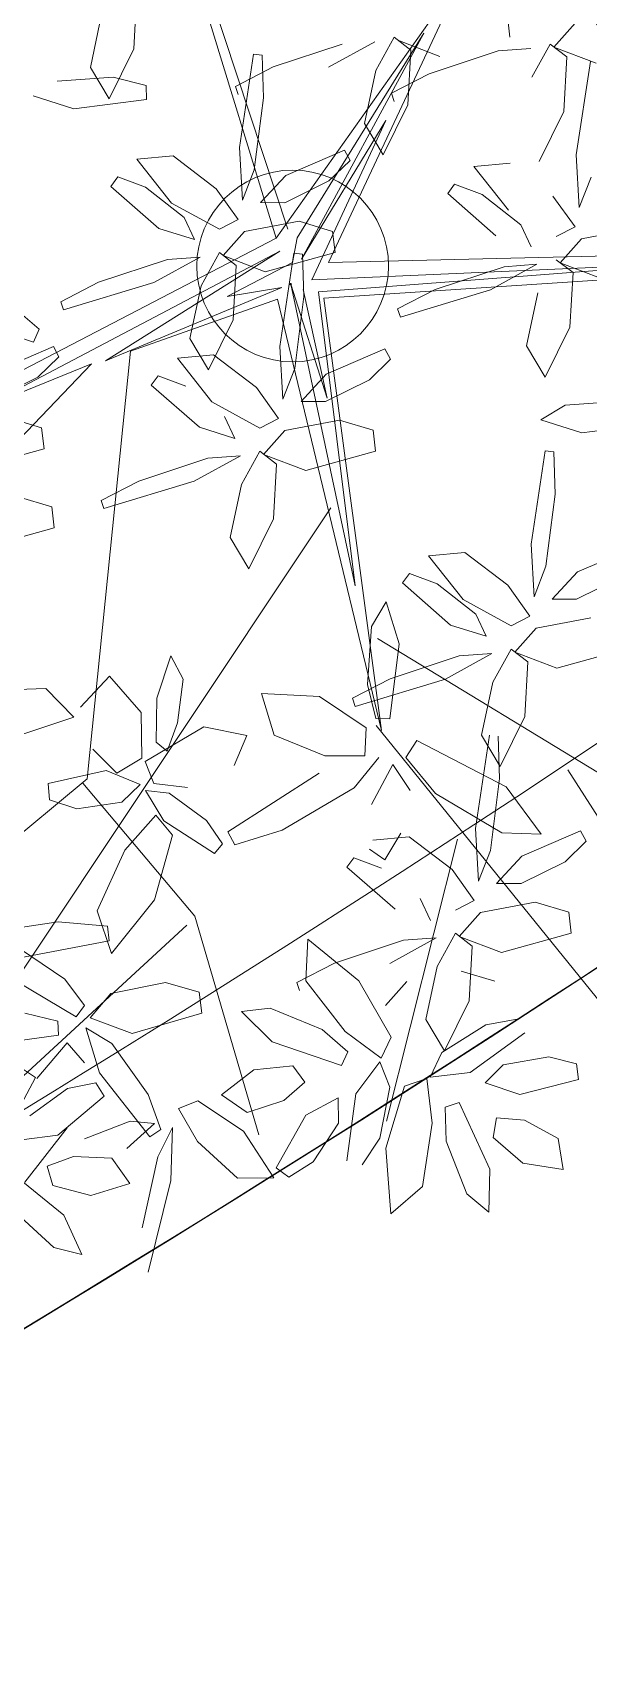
# Model space of a CAD drawing. Header units: millimetres. Extents: x 4980 to 19099, y 3891 to 5773.
# Drawn here: x 7927.67 to 7942.55, y 4200.77 to 4244.49 of the extents above; entities that cross this region are included whole.
import ezdxf

# ---------------------------------------------------------------- set-up
doc = ezdxf.new("R2010")
doc.units = ezdxf.units.MM
for name, color, linetype, lineweight in [('no3_ahşap gorunus on kalın', 34, 'Continuous', 20), ('no3_ölçü tefriş', 252, 'Continuous', 0), ('PLAN YAZI', 4, 'Continuous', 9)]:
    doc.layers.add(name, color=color, linetype=linetype, lineweight=lineweight)

# ---------------------------------------------------------------- blocks, each defined once
blk = doc.blocks.new('p34')
at = {"color": 64}
for p, q in [((1667.963, -14136.813), (1668.711, -14136.044)), ((1668.711, -14136.044), (1670.178, -14136.083)), ((1669.418, -14137.287), (1667.963, -14136.813)), ((1686.23, -14138.772), (1686.297, -14138.21)), ((1684.48, -14138.406), (1685.052, -14139.045)), ((1685.052, -14139.045), (1683.928, -14139.48)), ((1685.155, -14138.962), (1684.708, -14139.307)), ((1685.65, -14139.849), (1685.155, -14138.962)), ((1686.547, -14139.142), (1685.673, -14139.081)), ((1689.228, -14138.846), (1688.105, -14139.281)), ((1689.332, -14138.763), (1688.884, -14139.108)), ((1689.827, -14139.65), (1689.332, -14138.763)), ((1689.849, -14138.882), (1691.091, -14139.558)), ((1692.572, -14139.545), (1690.723, -14138.943)), ((1684.468, -14141.929), (1684.079, -14139.435)), ((1684.708, -14139.307), (1684.796, -14140.768)), ((1688.396, -14139.744), (1686.547, -14139.142)), ((1688.884, -14139.108), (1688.973, -14140.569)), ((1692.867, -14139.229), (1692.836, -14140.366)), ((1693.096, -14139.204), (1692.867, -14139.229)), ((1693.485, -14141.698), (1693.096, -14139.204)), ((1689.409, -14140.261), (1688.396, -14139.744)), ((1690.133, -14141.064), (1689.827, -14139.65)), ((1693.586, -14140.062), (1692.572, -14139.545)), ((1689.333, -14140.479), (1689.409, -14140.261)), ((1684.796, -14140.768), (1685.46, -14142.104)), ((1688.973, -14140.569), (1689.637, -14141.905)), ((1689.637, -14141.905), (1690.133, -14141.064)), ((1687.212, -14142.232), (1686.239, -14142.146)), ((1667.041, -14142.803), (1667.087, -14142.407)), ((1667.087, -14142.407), (1668.406, -14142.289)), ((1668.406, -14142.289), (1670.62, -14142.611)), ((1686.291, -14143.406), (1687.212, -14142.232)), ((1669.901, -14143.33), (1667.041, -14142.803)), ((1686.987, -14142.979), (1685.958, -14143.797)), ((1686.629, -14144.086), (1687.912, -14142.955)), ((1687.726, -14142.701), (1686.987, -14142.979)), ((1687.912, -14142.955), (1687.726, -14142.701)), ((1669.034, -14146.453), (1669.379, -14146.214)), ((1669.889, -14148.048), (1669.034, -14146.453)), ((1668.178, -14146.749), (1669.183, -14147.476))]:
    blk.add_line(p, q, dxfattribs=at)
at = {"color": 44}
for p, q in [((1692.198, -14143.891), (1694.497, -14136.818)), ((1692.508, -14144.125), (1694.72, -14136.809)), ((1691.114, -14144.782), (1687.482, -14137.116)), ((1692.508, -14144.125), (1687.589, -14137.234)), ((1691.944, -14144.122), (1688.533, -14138.654)), ((1688.533, -14138.654), (1691.834, -14144.693)), ((1691.834, -14144.693), (1689.564, -14140.991)), ((1689.564, -14140.991), (1691.56, -14145.247)), ((1692.072, -14144.782), (1691.944, -14144.122)), ((1692.508, -14144.125), (1701.348, -14148.674)), ((1691.114, -14144.782), (1681.141, -14144.583)), ((1693.827, -14145.686), (1692.072, -14144.782)), ((1692.412, -14144.474), (1697.09, -14147.395)), ((1700.697, -14148.791), (1692.412, -14144.474)), ((1691.245, -14145.741), (1681.275, -14145.128)), ((1691.56, -14145.247), (1681.376, -14144.838)), ((1681.376, -14144.838), (1691.38, -14145.568)), ((1690.433, -14153.439), (1692.127, -14145.361)), ((1691.38, -14145.568), (1690.433, -14153.439)), ((1692.127, -14145.361), (1691.165, -14148.417)), ((1691.165, -14148.417), (1691.795, -14145.506)), ((1697.09, -14147.395), (1692.365, -14145.451)), ((1692.365, -14145.451), (1693.827, -14145.686)), ((1689.745, -14157.312), (1691.245, -14145.741)), ((1692.477, -14145.759), (1689.745, -14157.312)), ((1696.426, -14147.139), (1692.477, -14145.759)), ((1696.426, -14147.139), (1697.633, -14158.576)), ((1701.444, -14149.067), (1697.468, -14147.471)), ((1709.373, -14159.799), (1697.468, -14147.471)), ((1691.075, -14151.353), (1700.732, -14165.701)), ((1689.842, -14154.849), (1677.356, -14162.512)), ((1689.888, -14157.183), (1682.828, -14165.969)), ((1684.757, -14158.385), (1680.613, -14164.956)), ((1697.741, -14158.695), (1694.76, -14162.265)), ((1697.633, -14158.576), (1701.75, -14161.968)), ((1687.725, -14160.227), (1689.649, -14167.77)), ((1694.76, -14162.265), (1693.074, -14168.117)), ((1694.975, -14162.502), (1699.595, -14166.733))]:
    blk.add_line(p, q, dxfattribs=at)
at = {"color": 62}
for p, q in [((1696.215, -14137.585), (1696.304, -14139.046)), ((1697.464, -14139.541), (1697.158, -14138.127)), ((1696.304, -14139.046), (1696.968, -14140.382)), ((1696.968, -14140.382), (1697.464, -14139.541)), ((1695.975, -14140.027), (1696.855, -14139.797)), ((1696.855, -14139.797), (1698.359, -14139.901)), ((1692.836, -14140.366), (1693.088, -14142.294)), ((1693.51, -14140.28), (1693.586, -14140.062)), ((1695.964, -14140.404), (1695.975, -14140.027)), ((1697.913, -14140.644), (1695.964, -14140.404)), ((1699.004, -14140.296), (1697.913, -14140.644)), ((1693.409, -14143.109), (1693.485, -14141.698)), ((1684.392, -14143.34), (1684.468, -14141.929)), ((1690.67, -14141.779), (1690.521, -14142.056)), ((1690.521, -14142.056), (1691.09, -14142.603)), ((1692.243, -14142.45), (1690.67, -14141.779)), ((1695.257, -14141.915), (1694.112, -14142.799)), ((1696.229, -14142.001), (1695.257, -14141.915)), ((1695.309, -14143.175), (1696.229, -14142.001)), ((1684.07, -14142.525), (1684.392, -14143.34)), ((1692.923, -14143.174), (1692.243, -14142.45)), ((1693.088, -14142.294), (1693.409, -14143.109)), ((1696.743, -14142.47), (1696.004, -14142.748)), ((1696.929, -14142.724), (1696.743, -14142.47)), ((1685.095, -14143.03), (1684.507, -14143.859)), ((1691.09, -14142.603), (1692.271, -14143.18)), ((1694.112, -14142.799), (1693.524, -14143.628)), ((1696.004, -14142.748), (1694.975, -14143.566)), ((1695.647, -14143.855), (1696.929, -14142.724)), ((1692.271, -14143.18), (1692.923, -14143.174)), ((1694.028, -14143.883), (1695.309, -14143.175)), ((1682.879, -14143.907), (1684.339, -14144.179)), ((1684.507, -14143.859), (1685.011, -14144.114)), ((1685.958, -14143.797), (1685.683, -14144.389)), ((1690.998, -14143.952), (1691.896, -14143.677)), ((1691.896, -14143.677), (1693.357, -14143.948)), ((1693.524, -14143.628), (1694.028, -14143.883)), ((1694.975, -14143.566), (1694.7, -14144.158)), ((1694.7, -14144.158), (1695.647, -14143.855)), ((1684.339, -14144.179), (1684.912, -14144.818)), ((1690.93, -14144.514), (1690.998, -14143.952)), ((1693.357, -14143.948), (1693.929, -14144.588)), ((1685.015, -14144.735), (1684.567, -14145.081)), ((1692.805, -14145.023), (1690.93, -14144.514)), ((1691.807, -14144.554), (1691.776, -14145.691)), ((1692.036, -14144.529), (1691.807, -14144.554)), ((1692.425, -14147.023), (1692.036, -14144.529)), ((1693.929, -14144.588), (1692.805, -14145.023)), ((1694.032, -14144.504), (1693.584, -14144.85)), ((1694.527, -14145.392), (1694.032, -14144.504)), ((1695.424, -14144.684), (1694.55, -14144.624)), ((1694.55, -14144.624), (1695.791, -14145.3)), ((1697.273, -14145.287), (1695.424, -14144.684)), ((1684.912, -14144.818), (1683.788, -14145.253)), ((1684.567, -14145.081), (1684.656, -14146.541)), ((1686.407, -14144.915), (1685.533, -14144.855)), ((1685.533, -14144.855), (1686.774, -14145.531)), ((1688.255, -14145.518), (1686.407, -14144.915)), ((1693.584, -14144.85), (1693.673, -14146.31)), ((1685.816, -14147.036), (1685.51, -14145.623)), ((1686.774, -14145.531), (1689.193, -14146.252)), ((1689.269, -14146.035), (1688.255, -14145.518)), ((1694.833, -14146.806), (1694.527, -14145.392)), ((1695.791, -14145.3), (1698.21, -14146.021)), ((1698.286, -14145.804), (1697.273, -14145.287)), ((1689.193, -14146.252), (1689.269, -14146.035)), ((1691.776, -14145.691), (1692.028, -14147.62)), ((1698.21, -14146.021), (1698.286, -14145.804)), ((1698.865, -14146.541), (1699.554, -14145.948)), ((1693.673, -14146.31), (1694.337, -14147.646)), ((1700.877, -14146.242), (1699.022, -14146.884)), ((1667.195, -14146.953), (1667.421, -14146.6)), ((1668.436, -14147.994), (1667.195, -14146.953)), ((1667.421, -14146.6), (1668.178, -14146.749)), ((1684.656, -14146.541), (1685.32, -14147.877)), ((1694.337, -14147.646), (1694.833, -14146.806)), ((1699.022, -14146.884), (1698.865, -14146.541)), ((1685.32, -14147.877), (1685.816, -14147.036)), ((1689.61, -14147.104), (1689.461, -14147.381)), ((1689.461, -14147.381), (1690.03, -14147.929)), ((1691.184, -14147.775), (1689.61, -14147.104)), ((1692.349, -14148.435), (1692.425, -14147.023)), ((1694.197, -14147.24), (1693.052, -14148.124)), ((1695.169, -14147.326), (1694.197, -14147.24)), ((1694.249, -14148.5), (1695.169, -14147.326)), ((1698.487, -14147.001), (1698.337, -14147.278)), ((1698.337, -14147.278), (1698.907, -14147.825)), ((1700.06, -14147.672), (1698.487, -14147.001)), ((1691.863, -14148.499), (1691.184, -14147.775)), ((1692.028, -14147.62), (1692.349, -14148.435)), ((1695.684, -14147.795), (1694.944, -14148.074)), ((1695.869, -14148.049), (1695.684, -14147.795)), ((1698.907, -14147.825), (1700.088, -14148.402)), ((1669.41, -14148.12), (1668.436, -14147.994)), ((1690.03, -14147.929), (1691.211, -14148.505)), ((1693.052, -14148.124), (1692.464, -14148.953)), ((1694.587, -14149.181), (1695.869, -14148.049)), ((1666.521, -14149.301), (1666.997, -14148.615)), ((1666.997, -14148.615), (1668.023, -14148.565)), ((1668.023, -14148.565), (1668.726, -14148.827)), ((1683.291, -14148.523), (1684.796, -14148.627)), ((1684.796, -14148.627), (1685.441, -14149.022)), ((1691.211, -14148.505), (1691.863, -14148.499)), ((1692.969, -14149.209), (1694.249, -14148.5)), ((1668.289, -14150.142), (1669.805, -14148.893)), ((1668.726, -14148.827), (1668.579, -14149.346)), ((1684.35, -14149.37), (1682.401, -14149.13)), ((1685.441, -14149.022), (1684.35, -14149.37)), ((1689.938, -14149.277), (1690.836, -14149.002)), ((1690.836, -14149.002), (1692.297, -14149.274)), ((1692.464, -14148.953), (1692.969, -14149.209)), ((1693.915, -14148.892), (1693.641, -14149.483)), ((1698.814, -14149.174), (1699.713, -14148.898)), ((1667.564, -14149.618), (1666.521, -14149.301)), ((1668.579, -14149.346), (1667.564, -14149.618)), ((1689.87, -14149.839), (1689.938, -14149.277)), ((1692.297, -14149.274), (1692.869, -14149.913)), ((1693.641, -14149.483), (1694.587, -14149.181)), ((1698.747, -14149.736), (1698.814, -14149.174)), ((1669.663, -14149.982), (1668.556, -14151.005)), ((1685.331, -14149.847), (1685.102, -14149.872)), ((1685.72, -14152.341), (1685.331, -14149.847)), ((1691.745, -14150.348), (1689.87, -14149.839)), ((1692.869, -14149.913), (1691.745, -14150.348)), ((1692.973, -14149.83), (1692.525, -14150.175)), ((1693.468, -14150.717), (1692.973, -14149.83)), ((1694.364, -14150.01), (1693.49, -14149.949)), ((1693.49, -14149.949), (1694.731, -14150.625)), ((1667.812, -14151.191), (1668.289, -14150.142)), ((1692.525, -14150.175), (1692.613, -14151.636)), ((1668.556, -14151.005), (1667.812, -14151.191)), ((1684.478, -14153.093), (1682.905, -14152.422)), ((1688.464, -14152.644), (1687.491, -14152.558)), ((1687.544, -14153.818), (1688.464, -14152.644)), ((1685.158, -14153.817), (1684.478, -14153.093)), ((1683.325, -14153.247), (1684.506, -14153.823)), ((1687.882, -14154.499), (1689.164, -14153.367)), ((1688.978, -14153.113), (1688.239, -14153.392)), ((1689.164, -14153.367), (1688.978, -14153.113))]:
    blk.add_line(p, q, dxfattribs=at)
at = {"color": 60}
for p, q in [((1685.102, -14149.872), (1685.071, -14151.009)), ((1696.213, -14150.612), (1694.364, -14150.01)), ((1700.622, -14150.244), (1698.747, -14149.736)), ((1693.773, -14152.131), (1693.468, -14150.717)), ((1694.731, -14150.625), (1697.15, -14151.347)), ((1697.226, -14151.129), (1696.213, -14150.612)), ((1685.071, -14151.009), (1685.323, -14152.938)), ((1697.15, -14151.347), (1697.226, -14151.129)), ((1698.481, -14151.856), (1698.549, -14151.294)), ((1698.549, -14151.294), (1699.447, -14151.018)), ((1692.613, -14151.636), (1693.277, -14152.972)), ((1693.277, -14152.972), (1693.773, -14152.131)), ((1700.356, -14152.364), (1698.481, -14151.856)), ((1685.644, -14153.753), (1685.72, -14152.341)), ((1687.491, -14152.558), (1686.347, -14153.442)), ((1685.323, -14152.938), (1685.644, -14153.753)), ((1686.347, -14153.442), (1685.759, -14154.271)), ((1688.239, -14153.392), (1687.21, -14154.21)), ((1684.506, -14153.823), (1685.158, -14153.817)), ((1686.263, -14154.527), (1687.544, -14153.818)), ((1689.603, -14153.868), (1689.263, -14154.995)), ((1690.003, -14154.531), (1689.603, -14153.868)), ((1684.131, -14154.32), (1685.592, -14154.592)), ((1685.759, -14154.271), (1686.263, -14154.527)), ((1687.21, -14154.21), (1686.935, -14154.801)), ((1685.592, -14154.592), (1686.164, -14155.231)), ((1686.935, -14154.801), (1687.882, -14154.499)), ((1690.117, -14156.083), (1690.003, -14154.531)), ((1685.04, -14155.666), (1683.165, -14155.157)), ((1686.164, -14155.231), (1685.04, -14155.666)), ((1686.267, -14155.148), (1685.819, -14155.493)), ((1686.762, -14156.035), (1686.267, -14155.148)), ((1687.659, -14155.328), (1686.785, -14155.267)), ((1686.785, -14155.267), (1688.026, -14155.943)), ((1689.263, -14154.995), (1689.516, -14157.004)), ((1685.819, -14155.493), (1685.908, -14156.954)), ((1689.508, -14155.93), (1687.659, -14155.328)), ((1695.376, -14155.289), (1695.046, -14155.92)), ((1695.755, -14156.423), (1695.376, -14155.289)), ((1687.068, -14157.449), (1686.762, -14156.035)), ((1688.026, -14155.943), (1690.445, -14156.665)), ((1690.521, -14156.447), (1689.508, -14155.93)), ((1689.893, -14156.992), (1690.117, -14156.083)), ((1695.046, -14155.92), (1695.201, -14157.083)), ((1696.172, -14156.807), (1697.016, -14155.828)), ((1697.016, -14155.828), (1697.795, -14156.658)), ((1690.158, -14157.24), (1691.398, -14156.399)), ((1690.445, -14156.665), (1690.521, -14156.447)), ((1691.398, -14156.399), (1692.948, -14156.309)), ((1692.948, -14156.309), (1692.622, -14157.431)), ((1695.774, -14157.604), (1695.755, -14156.423)), ((1685.908, -14156.954), (1686.572, -14158.29)), ((1689.516, -14157.004), (1689.893, -14156.992)), ((1696.163, -14158.025), (1696.172, -14156.807)), ((1686.572, -14158.29), (1687.068, -14157.449)), ((1687.24, -14159.943), (1686.851, -14157.449)), ((1690.197, -14157.986), (1690.158, -14157.24)), ((1692.622, -14157.431), (1691.265, -14157.988)), ((1693.346, -14157.432), (1694.498, -14157.193)), ((1693.688, -14158.233), (1693.346, -14157.432)), ((1694.498, -14157.193), (1696.07, -14158.119)), ((1695.201, -14157.083), (1695.486, -14157.841)), ((1686.415, -14158.836), (1688.797, -14157.582)), ((1686.622, -14157.475), (1686.591, -14158.612)), ((1688.797, -14157.582), (1689.099, -14158.036)), ((1695.486, -14157.841), (1695.774, -14157.604)), ((1697.47, -14157.786), (1696.832, -14158.423)), ((1689.099, -14158.036), (1688.303, -14159.003)), ((1689.444, -14158.223), (1688.986, -14158.921)), ((1690.022, -14159.297), (1689.444, -14158.223)), ((1690.48, -14158.847), (1689.815, -14158.033)), ((1691.265, -14157.988), (1690.197, -14157.986)), ((1696.07, -14158.119), (1695.848, -14158.708)), ((1696.832, -14158.423), (1696.163, -14158.025)), ((1686.591, -14158.612), (1686.843, -14160.54)), ((1691.416, -14158.448), (1693.872, -14160.006)), ((1695.848, -14158.708), (1694.947, -14158.821)), ((1696.213, -14158.729), (1697.115, -14158.356)), ((1696.707, -14159.208), (1696.213, -14158.729)), ((1697.115, -14158.356), (1698.671, -14158.692)), ((1698.671, -14158.692), (1698.638, -14159.132)), ((1685.481, -14160.109), (1686.415, -14158.836)), ((1688.303, -14159.003), (1686.531, -14160.067)), ((1692.415, -14159.973), (1690.48, -14158.847)), ((1694.436, -14159.7), (1695.438, -14158.968)), ((1695.438, -14158.968), (1696.069, -14158.892)), ((1696.069, -14158.892), (1695.585, -14159.711)), ((1697.913, -14159.374), (1696.707, -14159.208)), ((1698.638, -14159.132), (1697.913, -14159.374)), ((1695.795, -14159.554), (1695.346, -14160.09)), ((1696.628, -14160.49), (1695.795, -14159.554)), ((1684.425, -14160.024), (1684.276, -14160.302)), ((1685.999, -14160.695), (1684.425, -14160.024)), ((1686.531, -14160.067), (1685.481, -14160.109)), ((1687.164, -14161.355), (1687.24, -14159.943)), ((1689.24, -14160.066), (1689.673, -14160.779)), ((1693.682, -14160.356), (1692.415, -14159.973)), ((1693.872, -14160.006), (1693.682, -14160.356)), ((1694.017, -14160.326), (1694.436, -14159.7)), ((1695.585, -14159.711), (1694.227, -14160.588)), ((1695.346, -14160.09), (1695.84, -14161.824)), ((1684.276, -14160.302), (1684.845, -14160.849)), ((1689.012, -14160.161), (1687.867, -14161.045)), ((1689.984, -14160.247), (1689.012, -14160.161)), ((1689.673, -14160.779), (1690.081, -14160.486)), ((1694.227, -14160.588), (1694.017, -14160.326)), ((1697.372, -14162.109), (1696.628, -14160.49)), ((1684.845, -14160.849), (1686.026, -14161.426)), ((1686.678, -14161.42), (1685.999, -14160.695)), ((1686.843, -14160.54), (1687.164, -14161.355)), ((1690.499, -14160.715), (1689.759, -14160.994)), ((1690.685, -14160.969), (1690.499, -14160.715)), ((1687.867, -14161.045), (1687.279, -14161.873)), ((1689.402, -14162.101), (1690.685, -14160.969)), ((1686.026, -14161.426), (1686.678, -14161.42)), ((1688.731, -14161.812), (1688.456, -14162.403)), ((1695.84, -14161.824), (1696.996, -14163.254)), ((1684.685, -14162.76), (1684.753, -14162.197)), ((1684.753, -14162.197), (1685.652, -14161.922)), ((1685.652, -14161.922), (1687.112, -14162.194)), ((1687.112, -14162.194), (1687.684, -14162.833)), ((1687.279, -14161.873), (1687.784, -14162.129)), ((1696.996, -14163.254), (1697.372, -14162.109)), ((1686.56, -14163.268), (1684.685, -14162.76)), ((1687.684, -14162.833), (1686.56, -14163.268)), ((1687.788, -14162.75), (1687.34, -14163.096)), ((1687.34, -14163.096), (1687.428, -14164.556)), ((1688.283, -14163.638), (1687.788, -14162.75)), ((1689.179, -14162.93), (1688.305, -14162.87)), ((1688.305, -14162.87), (1689.546, -14163.546)), ((1691.028, -14163.533), (1689.179, -14162.93)), ((1690.376, -14164.008), (1691.742, -14162.89)), ((1691.742, -14162.89), (1691.796, -14164.007)), ((1698.249, -14163.933), (1699.455, -14163.111)), ((1692.041, -14164.05), (1691.028, -14163.533)), ((1686.738, -14164.038), (1687.637, -14163.763)), ((1688.588, -14165.051), (1688.283, -14163.638)), ((1689.52, -14165.518), (1690.376, -14164.008)), ((1691.796, -14164.007), (1690.748, -14165.369)), ((1697.724, -14164.642), (1698.249, -14163.933)), ((1699.577, -14163.962), (1697.95, -14164.944)), ((1689.097, -14164.035), (1689.669, -14164.674)), ((1691.966, -14164.267), (1692.041, -14164.05)), ((1694.581, -14164.858), (1694.656, -14164.297)), ((1694.656, -14164.297), (1695.558, -14164.034)), ((1695.558, -14164.034), (1697.015, -14164.326)), ((1697.015, -14164.326), (1697.578, -14164.974)), ((1687.428, -14164.556), (1688.092, -14165.892)), ((1691.362, -14165.305), (1692.758, -14164.734)), ((1693.52, -14164.822), (1692.705, -14165.636)), ((1692.758, -14164.734), (1693.52, -14164.822)), ((1696.449, -14165.393), (1694.581, -14164.858)), ((1697.95, -14164.944), (1697.724, -14164.642)), ((1698.443, -14165.054), (1699.326, -14164.837)), ((1686.147, -14165.053), (1686.986, -14165.199)), ((1686.986, -14165.199), (1688.161, -14165.937)), ((1688.092, -14165.892), (1688.588, -14165.051)), ((1690.681, -14165.914), (1691.362, -14165.305)), ((1697.578, -14164.974), (1696.449, -14165.393)), ((1696.993, -14165.657), (1697.689, -14165.242)), ((1697.689, -14165.242), (1697.33, -14166.443)), ((1698.428, -14165.431), (1698.443, -14165.054)), ((1687.409, -14166.478), (1685.942, -14165.419)), ((1689.787, -14166.087), (1689.52, -14165.518)), ((1690.748, -14165.369), (1689.787, -14166.087)), ((1692.705, -14165.636), (1690.847, -14166.275)), ((1696.027, -14167.028), (1696.993, -14165.657)), ((1698.192, -14165.641), (1697.735, -14166.171)), ((1699.012, -14166.589), (1698.192, -14165.641)), ((1700.373, -14165.698), (1698.428, -14165.431)), ((1684.556, -14166.258), (1685.302, -14166.061)), ((1685.302, -14166.061), (1686.524, -14166.274)), ((1688.161, -14165.937), (1688.482, -14166.597)), ((1689.564, -14166.864), (1689.822, -14166.177)), ((1689.822, -14166.177), (1690.473, -14167.037)), ((1690.847, -14166.275), (1690.681, -14165.914)), ((1684.508, -14166.675), (1684.556, -14166.258)), ((1686.524, -14166.274), (1687.011, -14166.752)), ((1688.482, -14166.597), (1687.409, -14166.478)), ((1688.43, -14167.825), (1688.57, -14166.633)), ((1688.57, -14166.633), (1689.167, -14166.832)), ((1691.835, -14166.715), (1692.155, -14166.281)), ((1692.155, -14166.281), (1693.2, -14166.382)), ((1693.2, -14166.382), (1694.067, -14167.043)), ((1697.33, -14166.443), (1695.994, -14168.167)), ((1686.08, -14167.067), (1684.508, -14166.675)), ((1687.011, -14166.752), (1686.08, -14167.067)), ((1689.167, -14166.832), (1689.674, -14168.492)), ((1689.837, -14168.224), (1689.564, -14166.864)), ((1690.473, -14167.037), (1690.715, -14168.83)), ((1692.402, -14167.207), (1691.835, -14166.715)), ((1694.067, -14167.043), (1693.38, -14167.52)), ((1695.696, -14167.972), (1696.027, -14167.028)), ((1686.89, -14169.062), (1687.704, -14167.274)), ((1687.704, -14167.274), (1688.081, -14167.402)), ((1688.081, -14167.402), (1688.055, -14168.315)), ((1690.934, -14167.82), (1690.946, -14167.137)), ((1690.946, -14167.137), (1691.815, -14167.596)), ((1693.38, -14167.52), (1692.402, -14167.207)), ((1694.697, -14167.203), (1693.486, -14168.025)), ((1695.223, -14167.412), (1694.697, -14167.203)), ((1694.712, -14168.291), (1695.223, -14167.412)), ((1685.059, -14168.255), (1685.959, -14167.761)), ((1685.959, -14167.761), (1686.706, -14167.688)), ((1686.706, -14167.688), (1686.801, -14168.219)), ((1688.697, -14169.523), (1688.43, -14167.825)), ((1691.62, -14168.853), (1690.934, -14167.82)), ((1691.815, -14167.596), (1692.612, -14169.006)), ((1695.778, -14168.701), (1695.384, -14167.918)), ((1695.384, -14167.918), (1695.436, -14169.331)), ((1696.511, -14167.745), (1695.862, -14167.81)), ((1695.862, -14167.81), (1696.605, -14168.47)), ((1697.739, -14168.213), (1696.511, -14167.745)), ((1698.205, -14167.912), (1699.341, -14169.358)), ((1684.932, -14169.081), (1685.059, -14168.255)), ((1686.801, -14168.219), (1686.008, -14168.908)), ((1688.055, -14168.315), (1687.507, -14169.721)), ((1690.308, -14168.933), (1689.837, -14168.224)), ((1693.486, -14168.025), (1692.676, -14169.277)), ((1693.652, -14169.275), (1694.712, -14168.291)), ((1695.994, -14168.167), (1695.696, -14167.972)), ((1689.674, -14168.492), (1689.545, -14170.252)), ((1696.202, -14170.599), (1695.778, -14168.701)), ((1686.008, -14168.908), (1684.932, -14169.081)), ((1686.92, -14170.213), (1686.89, -14169.062)), ((1692.277, -14169.258), (1691.62, -14168.853)), ((1692.612, -14169.006), (1692.277, -14169.258)), ((1689.545, -14170.252), (1688.697, -14169.523)), ((1692.676, -14169.277), (1693.652, -14169.275)), ((1695.436, -14169.331), (1696.049, -14171.78)), ((1687.507, -14169.721), (1686.92, -14170.213))]:
    blk.add_line(p, q, dxfattribs=at)
at = {"color": 0}
blk.add_circle((1692.072, -14144.874, 33.324), 2.566, dxfattribs=at)
blk.add_circle((1692.127, -14145.361), 0.0214)

msp = doc.modelspace()

# ---------------------------------------------------------------- linework, layer by layer
at = {"layer": 'no3_ahşap gorunus on kalın', "elevation": -0.527}
msp.add_lwpolyline([(7959.011, 4230.575, -0.065201), (7845.51, 4170.083), (7845.51, 4207.676, 0.062909), (7938.678, 4259.063), (7959.011, 4230.575)], format="xyb", dxfattribs=at)
msp.add_lwpolyline([(7952.022, 4231.761, -0.059908), (7848.74, 4176.669), (7848.767, 4203.283, 0.056298), (7937.519, 4252.081)], format="xyb", close=True, dxfattribs=at)
at = {"layer": 'no3_ahşap gorunus on kalın'}
for radius, start in [(460.24, 292.24163), (495.24, 290.59517)]:
    msp.add_arc((7671.303, 4633.672, -0.527), radius, start, 350.28285, dxfattribs=at)
at = {"layer": 'PLAN YAZI', "color": 154}
for radius, start, end in [(495.24, 290.59517, 350.25481), (588.235, 287.226616, 350.254812)]:
    msp.add_arc((7671.303, 4633.672, -0.527), radius, start, end, dxfattribs=at)

# ---------------------------------------------------------------- block references
at = {"layer": 'no3_ölçü tefriş', "xscale": -1, "rotation": 0.2328300535295913}
for p in [(9569.209, 18389.875), (9539.278, 18369.641)]:
    msp.add_blockref('p34', p, dxfattribs=at)

doc.saveas('drawing.dxf')
